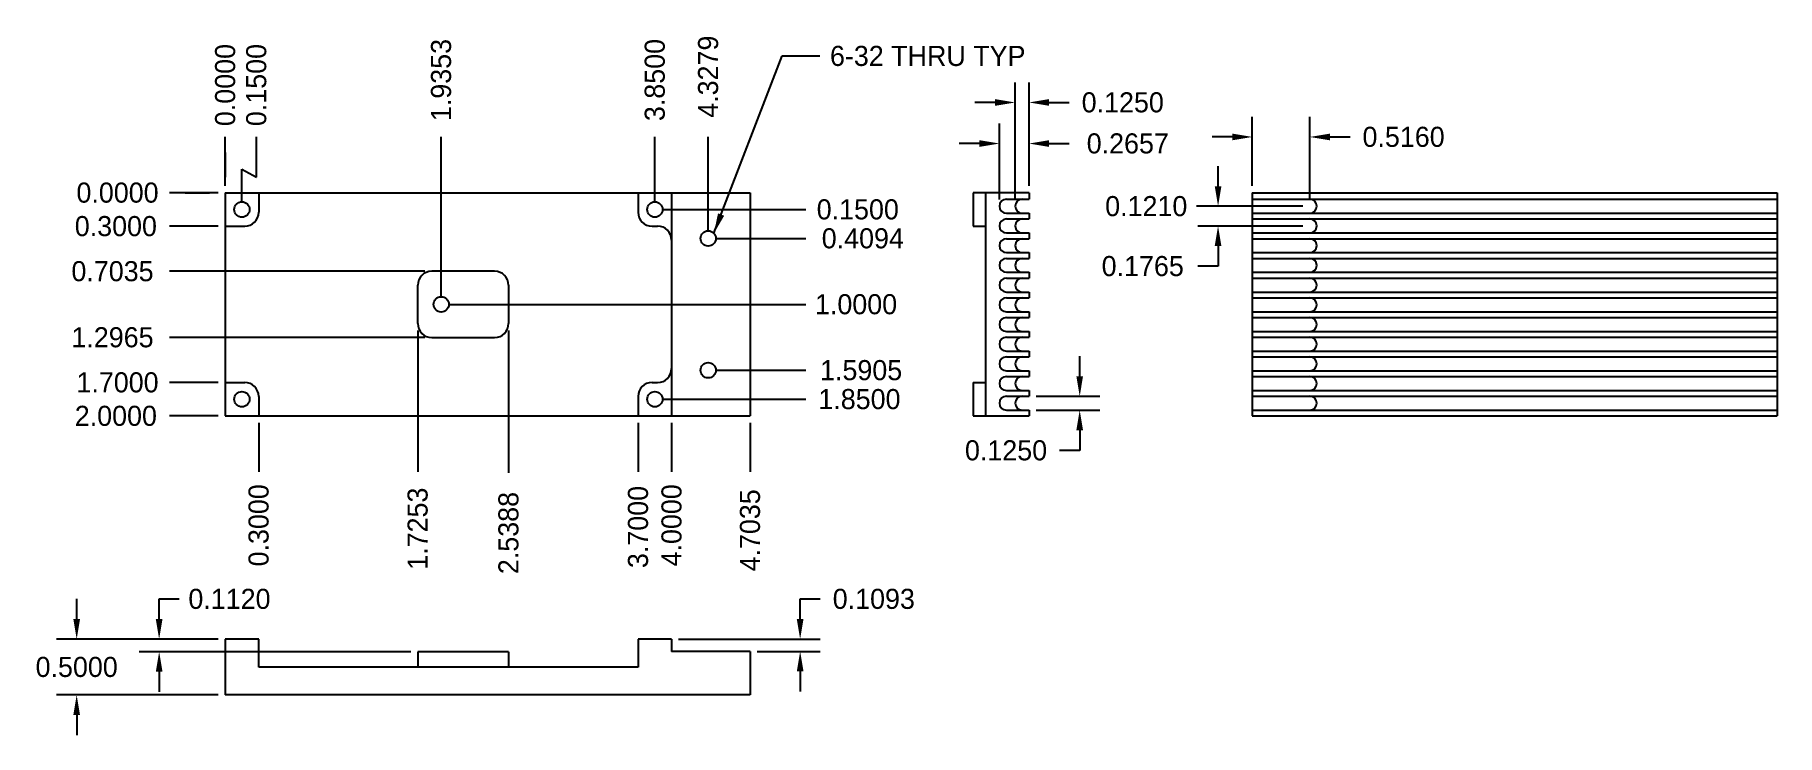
# Model space of a CAD drawing. Header units: inches. Extents: x -1.7 to 13.9, y -4.9 to 1.4.
import ezdxf

# ---------------------------------------------------------------- set-up
doc = ezdxf.new("R2010")
doc.units = ezdxf.units.IN
doc.header["$MEASUREMENT"] = 0
doc.layers.add('HeatSink', color=21, linetype='Continuous')
doc.dimstyles.get("Standard").update_dxf_attribs({"dimtxt": 0.18, "dimasz": 0.18, "dimexe": 0.18, "dimexo": 0.0625, "dimgap": 0.09, "dimtad": 0, "dimtih": 1, "dimtoh": 1, "dimdec": 4, "dimzin": 0, "dimdsep": 46, "dimtxsty": 'Standard', "dimcen": 0.09, "dimadec": 0, "dimazin": 0, "dimtfac": 1, "dimtdec": 4, "dimtofl": 0, "dimtmove": 0, "dimatfit": 3, "dimfxl": 1, "dimtolj": 1, "dimtzin": 0, "dimarcsym": 0})

# ---------------------------------------------------------------- blocks, each defined once
blk = doc.blocks.new('*D82')
at = {"layer": 'Defpoints', "color": 0}
for p in [(0, -4), (-1.331, -4.5), (0, -4.5)]:
    blk.add_point(p, dxfattribs=at)
at = {"layer": 'HeatSink', "color": 0, "lineweight": -2}
for p, q in [((-1.331, -3.82), (-1.331, -3.64)), ((-0.063, -4), (-1.511, -4)), ((-0.063, -4.5), (-1.511, -4.5)), ((-1.331, -4.68), (-1.331, -4.86))]:
    blk.add_line(p, q, dxfattribs=at)
at = {"layer": 'HeatSink', "color": 0}
for points in [[(-1.361, -3.82), (-1.301, -3.82), (-1.331, -4)], [(-1.361, -4.68), (-1.301, -4.68), (-1.331, -4.5)]]:
    blk.add_solid(points, dxfattribs=at)
at = {"layer": 'HeatSink', "color": 0, "insert": (-1.331, -4.25), "char_height": 0.18, "attachment_point": 5}
blk.add_mtext('\\A1;0.5000', dxfattribs=at)
blk = doc.blocks.new('*D85')
at = {"layer": 'Defpoints', "color": 0}
for p in [(0, 0.5), (0, 0), (0, 0)]:
    blk.add_point(p, dxfattribs=at)
at = {"layer": 'HeatSink', "color": 0, "lineweight": -2}
for p, q in [((0, 0.14), (0, 0.5)), ((0, 0.0625), (0, 0.36)), ((0, 0.36), (0, 0.14))]:
    blk.add_line(p, q, dxfattribs=at)
at = {"layer": 'HeatSink', "color": 0, "insert": (0, 0.965), "char_height": 0.18, "attachment_point": 5, "rotation": 90}
blk.add_mtext('\\A1;0.0000', dxfattribs=at)
blk = doc.blocks.new('*D86')
at = {"layer": 'Defpoints', "color": 0}
for p in [(0, 0), (-0.5, 0), (0, 0)]:
    blk.add_point(p, dxfattribs=at)
at = {"layer": 'HeatSink', "color": 0, "lineweight": -2}
for p, q in [((-0.14, 0), (-0.5, 0)), ((-0.0625, 0), (-0.36, 0)), ((-0.36, 0), (-0.14, 0))]:
    blk.add_line(p, q, dxfattribs=at)
at = {"layer": 'HeatSink', "color": 0, "insert": (-0.965, 0), "char_height": 0.18, "attachment_point": 5}
blk.add_mtext('\\A1;0.0000', dxfattribs=at)
blk = doc.blocks.new('*D87')
at = {"layer": 'Defpoints', "color": 0}
for p in [(0.279, 0.5), (0, 0), (0.15, -0.15)]:
    blk.add_point(p, dxfattribs=at)
at = {"layer": 'HeatSink', "color": 0, "lineweight": -2}
for p, q in [((0.279, 0.14), (0.279, 0.5)), ((0.15, -0.088), (0.15, 0.21)), ((0.15, 0.21), (0.279, 0.14))]:
    blk.add_line(p, q, dxfattribs=at)
at = {"layer": 'HeatSink', "color": 0, "insert": (0.279, 0.965), "char_height": 0.18, "attachment_point": 5, "rotation": 90}
blk.add_mtext('\\A1;0.1500', dxfattribs=at)
blk = doc.blocks.new('*D88')
at = {"layer": 'Defpoints', "color": 0}
for p in [(1.935, 0.5), (0, 0), (1.935, -1)]:
    blk.add_point(p, dxfattribs=at)
at = {"layer": 'HeatSink', "color": 0, "lineweight": -2}
blk.add_line((1.935, -0.938), (1.935, 0.5), dxfattribs=at)
at = {"layer": 'HeatSink', "color": 0, "insert": (1.935, 1.01), "char_height": 0.18, "attachment_point": 5, "rotation": 90}
blk.add_mtext('\\A1;1.9353', dxfattribs=at)
blk = doc.blocks.new('*D89')
at = {"layer": 'Defpoints', "color": 0}
for p in [(3.85, 0.5), (0, 0), (3.85, -0.15)]:
    blk.add_point(p, dxfattribs=at)
at = {"layer": 'HeatSink', "color": 0, "lineweight": -2}
blk.add_line((3.85, -0.0875), (3.85, 0.5), dxfattribs=at)
at = {"layer": 'HeatSink', "color": 0, "insert": (3.85, 1.01), "char_height": 0.18, "attachment_point": 5, "rotation": 90}
blk.add_mtext('\\A1;3.8500', dxfattribs=at)
blk = doc.blocks.new('*D90')
at = {"layer": 'Defpoints', "color": 0}
for p in [(4.32787, 0.5), (0, 0), (4.32787, -0.409445)]:
    blk.add_point(p, dxfattribs=at)
at = {"layer": 'HeatSink', "color": 0, "lineweight": -2}
blk.add_line((4.32787, -0.346945), (4.32787, 0.5), dxfattribs=at)
at = {"layer": 'HeatSink', "color": 0, "insert": (4.32787, 1.04), "char_height": 0.18, "attachment_point": 5, "rotation": 90}
blk.add_mtext('\\A1;4.3279', dxfattribs=at)
blk = doc.blocks.new('*D91')
at = {"layer": 'Defpoints', "color": 0}
for p in [(0, 0), (3.85, -0.15), (5.20346, -0.15)]:
    blk.add_point(p, dxfattribs=at)
at = {"layer": 'HeatSink', "color": 0, "lineweight": -2}
blk.add_line((3.9125, -0.15), (5.20346, -0.15), dxfattribs=at)
at = {"layer": 'HeatSink', "color": 0, "insert": (5.66846, -0.15), "char_height": 0.18, "attachment_point": 5}
blk.add_mtext('\\A1;0.1500', dxfattribs=at)
blk = doc.blocks.new('*D92')
at = {"layer": 'Defpoints', "color": 0}
for p in [(0, 0), (4.32787, -0.409445), (5.20346, -0.409445)]:
    blk.add_point(p, dxfattribs=at)
at = {"layer": 'HeatSink', "color": 0, "lineweight": -2}
blk.add_line((4.39037, -0.409445), (5.20346, -0.409445), dxfattribs=at)
at = {"layer": 'HeatSink', "color": 0, "insert": (5.71346, -0.409445), "char_height": 0.18, "attachment_point": 5}
blk.add_mtext('\\A1;0.4094', dxfattribs=at)
blk = doc.blocks.new('*D93')
at = {"layer": 'Defpoints', "color": 0}
for p in [(0, 0), (1.935, -1), (5.203, -1)]:
    blk.add_point(p, dxfattribs=at)
at = {"layer": 'HeatSink', "color": 0, "lineweight": -2}
blk.add_line((1.998, -1), (5.203, -1), dxfattribs=at)
at = {"layer": 'HeatSink', "color": 0, "insert": (5.653, -1), "char_height": 0.18, "attachment_point": 5}
blk.add_mtext('\\A1;1.0000', dxfattribs=at)
blk = doc.blocks.new('*D94')
at = {"layer": 'Defpoints', "color": 0}
for p in [(0, 0), (4.32787, -1.590547), (5.20346, -1.590547)]:
    blk.add_point(p, dxfattribs=at)
at = {"layer": 'HeatSink', "color": 0, "lineweight": -2}
blk.add_line((4.39037, -1.590547), (5.20346, -1.590547), dxfattribs=at)
at = {"layer": 'HeatSink', "color": 0, "insert": (5.69846, -1.590547), "char_height": 0.18, "attachment_point": 5}
blk.add_mtext('\\A1;1.5905', dxfattribs=at)
blk = doc.blocks.new('*D95')
at = {"layer": 'Defpoints', "color": 0}
for p in [(0, 0), (3.85, -1.85), (5.20346, -1.85)]:
    blk.add_point(p, dxfattribs=at)
at = {"layer": 'HeatSink', "color": 0, "lineweight": -2}
blk.add_line((3.9125, -1.85), (5.20346, -1.85), dxfattribs=at)
at = {"layer": 'HeatSink', "color": 0, "insert": (5.68346, -1.85), "char_height": 0.18, "attachment_point": 5}
blk.add_mtext('\\A1;1.8500', dxfattribs=at)
blk = doc.blocks.new('*D97')
at = {"layer": 'Defpoints', "color": 0}
for p in [(4, -4), (5.152, -4), (4.703, -4.109)]:
    blk.add_point(p, dxfattribs=at)
at = {"layer": 'HeatSink', "color": 0, "lineweight": -2}
for p, q in [((5.152, -3.82), (5.152, -3.64)), ((5.152, -3.64), (5.332, -3.64)), ((4.062, -4), (5.332, -4)), ((4.766, -4.109), (5.332, -4.109)), ((5.152, -4.289), (5.152, -4.469))]:
    blk.add_line(p, q, dxfattribs=at)
at = {"layer": 'HeatSink', "color": 0}
for points in [[(5.122, -3.82), (5.182, -3.82), (5.152, -4)], [(5.122, -4.289), (5.182, -4.289), (5.152, -4.109)]]:
    blk.add_solid(points, dxfattribs=at)
at = {"layer": 'HeatSink', "color": 0, "insert": (5.812, -3.64), "char_height": 0.18, "attachment_point": 5}
blk.add_mtext('\\A1;0.1093', dxfattribs=at)
blk = doc.blocks.new('*D98')
at = {"layer": 'Defpoints', "color": 0}
for p in [(-0.592, -4), (0, -4), (1.725, -4.112)]:
    blk.add_point(p, dxfattribs=at)
at = {"layer": 'HeatSink', "color": 0, "lineweight": -2}
for p, q in [((-0.592, -3.82), (-0.592, -3.64)), ((-0.592, -3.64), (-0.412, -3.64)), ((-0.063, -4), (-0.772, -4)), ((1.663, -4.112), (-0.772, -4.112)), ((-0.592, -4.292), (-0.592, -4.472))]:
    blk.add_line(p, q, dxfattribs=at)
at = {"layer": 'HeatSink', "color": 0}
for points in [[(-0.622, -3.82), (-0.562, -3.82), (-0.592, -4)], [(-0.622, -4.292), (-0.562, -4.292), (-0.592, -4.112)]]:
    blk.add_solid(points, dxfattribs=at)
at = {"layer": 'HeatSink', "color": 0, "insert": (0.038, -3.64), "char_height": 0.18, "attachment_point": 5}
blk.add_mtext('\\A1;0.1120', dxfattribs=at)
blk = doc.blocks.new('*D99')
at = {"layer": 'Defpoints', "color": 0}
for p in [(0, 0), (-0.5, -2), (0, -2)]:
    blk.add_point(p, dxfattribs=at)
at = {"layer": 'HeatSink', "color": 0, "lineweight": -2}
blk.add_line((-0.0625, -2), (-0.5, -2), dxfattribs=at)
at = {"layer": 'HeatSink', "color": 0, "insert": (-0.98, -2), "char_height": 0.18, "attachment_point": 5}
blk.add_mtext('\\A1;2.0000', dxfattribs=at)
blk = doc.blocks.new('*D100')
at = {"layer": 'Defpoints', "color": 0}
for p in [(0, 0), (4.70346, -2), (4.70346, -2.5)]:
    blk.add_point(p, dxfattribs=at)
at = {"layer": 'HeatSink', "color": 0, "lineweight": -2}
blk.add_line((4.70346, -2.0625), (4.70346, -2.5), dxfattribs=at)
at = {"layer": 'HeatSink', "color": 0, "insert": (4.70346, -3.025), "char_height": 0.18, "attachment_point": 5, "rotation": 90}
blk.add_mtext('\\A1;4.7035', dxfattribs=at)
blk = doc.blocks.new('*D101')
at = {"layer": 'Defpoints', "color": 0}
for p in [(0, 0), (4, -2), (4, -2.5)]:
    blk.add_point(p, dxfattribs=at)
at = {"layer": 'HeatSink', "color": 0, "lineweight": -2}
blk.add_line((4, -2.0625), (4, -2.5), dxfattribs=at)
at = {"layer": 'HeatSink', "color": 0, "insert": (4, -2.98), "char_height": 0.18, "attachment_point": 5, "rotation": 90}
blk.add_mtext('\\A1;4.0000', dxfattribs=at)
blk = doc.blocks.new('*D102')
at = {"layer": 'Defpoints', "color": 0}
for p in [(0, 0), (3.7, -2), (3.7, -2.5)]:
    blk.add_point(p, dxfattribs=at)
at = {"layer": 'HeatSink', "color": 0, "lineweight": -2}
blk.add_line((3.7, -2.0625), (3.7, -2.5), dxfattribs=at)
at = {"layer": 'HeatSink', "color": 0, "insert": (3.7, -2.995), "char_height": 0.18, "attachment_point": 5, "rotation": 90}
blk.add_mtext('\\A1;3.7000', dxfattribs=at)
blk = doc.blocks.new('*D103')
at = {"layer": 'Defpoints', "color": 0}
for p in [(0, 0), (0.3, -2), (0.3, -2.5)]:
    blk.add_point(p, dxfattribs=at)
at = {"layer": 'HeatSink', "color": 0, "lineweight": -2}
blk.add_line((0.3, -2.0625), (0.3, -2.5), dxfattribs=at)
at = {"layer": 'HeatSink', "color": 0, "insert": (0.3, -2.98), "char_height": 0.18, "attachment_point": 5, "rotation": 90}
blk.add_mtext('\\A1;0.3000', dxfattribs=at)
blk = doc.blocks.new('*D104')
at = {"layer": 'Defpoints', "color": 0}
for p in [(0, 0), (1.725, -1.172), (1.725, -2.5)]:
    blk.add_point(p, dxfattribs=at)
at = {"layer": 'HeatSink', "color": 0, "lineweight": -2}
blk.add_line((1.725, -1.234), (1.725, -2.5), dxfattribs=at)
at = {"layer": 'HeatSink', "color": 0, "insert": (1.725, -3.01), "char_height": 0.18, "attachment_point": 5, "rotation": 90}
blk.add_mtext('\\A1;1.7253', dxfattribs=at)
blk = doc.blocks.new('*D105')
at = {"layer": 'Defpoints', "color": 0}
for p in [(0, 0), (2.539, -1.171), (2.539, -2.509)]:
    blk.add_point(p, dxfattribs=at)
at = {"layer": 'HeatSink', "color": 0, "lineweight": -2}
blk.add_line((2.539, -1.234), (2.539, -2.509), dxfattribs=at)
at = {"layer": 'HeatSink', "color": 0, "insert": (2.539, -3.049), "char_height": 0.18, "attachment_point": 5, "rotation": 90}
blk.add_mtext('\\A1;2.5388', dxfattribs=at)
blk = doc.blocks.new('*D106')
at = {"layer": 'Defpoints', "color": 0}
for p in [(0, 0), (-0.5, -1.296), (1.85, -1.296)]:
    blk.add_point(p, dxfattribs=at)
at = {"layer": 'HeatSink', "color": 0, "lineweight": -2}
blk.add_line((1.788, -1.296), (-0.5, -1.296), dxfattribs=at)
at = {"layer": 'HeatSink', "color": 0, "insert": (-1.01, -1.296), "char_height": 0.18, "attachment_point": 5}
blk.add_mtext('\\A1;1.2965', dxfattribs=at)
blk = doc.blocks.new('*D107')
at = {"layer": 'Defpoints', "color": 0}
for p in [(0, 0), (-0.5, -0.704), (1.85, -0.704)]:
    blk.add_point(p, dxfattribs=at)
at = {"layer": 'HeatSink', "color": 0, "lineweight": -2}
blk.add_line((1.788, -0.704), (-0.5, -0.704), dxfattribs=at)
at = {"layer": 'HeatSink', "color": 0, "insert": (-1.01, -0.704), "char_height": 0.18, "attachment_point": 5}
blk.add_mtext('\\A1;0.7035', dxfattribs=at)
blk = doc.blocks.new('*D108')
at = {"layer": 'Defpoints', "color": 0}
for p in [(0, 0), (-0.5, -1.7), (0, -1.7)]:
    blk.add_point(p, dxfattribs=at)
at = {"layer": 'HeatSink', "color": 0, "lineweight": -2}
blk.add_line((-0.0625, -1.7), (-0.5, -1.7), dxfattribs=at)
at = {"layer": 'HeatSink', "color": 0, "insert": (-0.965, -1.7), "char_height": 0.18, "attachment_point": 5}
blk.add_mtext('\\A1;1.7000', dxfattribs=at)
blk = doc.blocks.new('*D109')
at = {"layer": 'Defpoints', "color": 0}
for p in [(0, 0), (-0.5, -0.3), (0, -0.3)]:
    blk.add_point(p, dxfattribs=at)
at = {"layer": 'HeatSink', "color": 0, "lineweight": -2}
blk.add_line((-0.0625, -0.3), (-0.5, -0.3), dxfattribs=at)
at = {"layer": 'HeatSink', "color": 0, "insert": (-0.98, -0.3), "char_height": 0.18, "attachment_point": 5}
blk.add_mtext('\\A1;0.3000', dxfattribs=at)
blk = doc.blocks.new('*D110')
at = {"layer": 'Defpoints', "color": 0}
for p in [(0, 0), (8.70346, -0.121), (9.71946, -0.121)]:
    blk.add_point(p, dxfattribs=at)
at = {"layer": 'HeatSink', "color": 0, "lineweight": -2}
blk.add_line((9.65696, -0.121), (8.70346, -0.121), dxfattribs=at)
at = {"layer": 'HeatSink', "color": 0, "insert": (8.25346, -0.121), "char_height": 0.18, "attachment_point": 5}
blk.add_mtext('\\A1;0.1210', dxfattribs=at)
blk = doc.blocks.new('*D111')
at = {"layer": 'Defpoints', "color": 0}
for p in [(9.719, -0.121), (8.897, -0.298), (9.719, -0.298)]:
    blk.add_point(p, dxfattribs=at)
at = {"layer": 'HeatSink', "color": 0, "lineweight": -2}
for p, q in [((8.897, 0.059), (8.897, 0.239)), ((9.657, -0.121), (8.717, -0.121)), ((9.657, -0.298), (8.717, -0.298)), ((8.897, -0.478), (8.897, -0.658)), ((8.897, -0.658), (8.717, -0.658))]:
    blk.add_line(p, q, dxfattribs=at)
at = {"layer": 'HeatSink', "color": 0}
for points in [[(8.867, 0.059), (8.927, 0.059), (8.897, -0.121)], [(8.867, -0.478), (8.927, -0.478), (8.897, -0.298)]]:
    blk.add_solid(points, dxfattribs=at)
at = {"layer": 'HeatSink', "color": 0, "insert": (8.222, -0.658), "char_height": 0.18, "attachment_point": 5}
blk.add_mtext('\\A1;0.1765', dxfattribs=at)
blk = doc.blocks.new('*D112')
at = {"layer": 'Defpoints', "color": 0}
for p in [(9.71946, 0.5), (9.20346, 0), (9.71946, -0.121)]:
    blk.add_point(p, dxfattribs=at)
at = {"layer": 'HeatSink', "color": 0, "lineweight": -2}
for p, q in [((9.20346, 0.0625), (9.20346, 0.68)), ((9.71946, -0.0585), (9.71946, 0.68)), ((9.02346, 0.5), (8.84346, 0.5)), ((9.89946, 0.5), (10.07946, 0.5))]:
    blk.add_line(p, q, dxfattribs=at)
at = {"layer": 'HeatSink', "color": 0}
for points in [[(9.02346, 0.53), (9.02346, 0.47), (9.20346, 0.5)], [(9.89946, 0.53), (9.89946, 0.47), (9.71946, 0.5)]]:
    blk.add_solid(points, dxfattribs=at)
at = {"layer": 'HeatSink', "color": 0, "insert": (10.55946, 0.5), "char_height": 0.18, "attachment_point": 5}
blk.add_mtext('\\A1;0.5160', dxfattribs=at)
blk = doc.blocks.new('*D113')
at = {"layer": 'Defpoints', "color": 0}
for p in [(7.203, -1.824), (7.203, -1.949), (7.657, -1.949)]:
    blk.add_point(p, dxfattribs=at)
at = {"layer": 'HeatSink', "color": 0, "lineweight": -2}
for p, q in [((7.657, -1.644), (7.657, -1.464)), ((7.266, -1.824), (7.837, -1.824)), ((7.266, -1.949), (7.837, -1.949)), ((7.657, -2.129), (7.657, -2.309)), ((7.657, -2.309), (7.477, -2.309))]:
    blk.add_line(p, q, dxfattribs=at)
at = {"layer": 'HeatSink', "color": 0}
for points in [[(7.627, -1.644), (7.687, -1.644), (7.657, -1.824)], [(7.627, -2.129), (7.687, -2.129), (7.657, -1.949)]]:
    blk.add_solid(points, dxfattribs=at)
at = {"layer": 'HeatSink', "color": 0, "insert": (6.997, -2.309), "char_height": 0.18, "attachment_point": 5}
blk.add_mtext('\\A1;0.1250', dxfattribs=at)
blk = doc.blocks.new('*D116')
at = {"layer": 'Defpoints', "color": 0}
for p in [(7.203, 0.441), (6.938, -0.121), (7.203, 0)]:
    blk.add_point(p, dxfattribs=at)
at = {"layer": 'HeatSink', "color": 0, "lineweight": -2}
for p, q in [((6.938, -0.059), (6.938, 0.621)), ((7.203, 0.062), (7.203, 0.621)), ((6.758, 0.441), (6.578, 0.441)), ((7.383, 0.441), (7.563, 0.441))]:
    blk.add_line(p, q, dxfattribs=at)
at = {"layer": 'HeatSink', "color": 0}
for points in [[(6.758, 0.471), (6.758, 0.411), (6.938, 0.441)], [(7.383, 0.471), (7.383, 0.411), (7.203, 0.441)]]:
    blk.add_solid(points, dxfattribs=at)
at = {"layer": 'HeatSink', "color": 0, "insert": (8.088, 0.441), "char_height": 0.18, "attachment_point": 5}
blk.add_mtext('\\A1;0.2657', dxfattribs=at)
blk = doc.blocks.new('*D117')
at = {"layer": 'Defpoints', "color": 0}
for p in [(7.203, 0.809), (7.078, -0.121), (7.203, 0)]:
    blk.add_point(p, dxfattribs=at)
at = {"layer": 'HeatSink', "color": 0, "lineweight": -2}
for p, q in [((7.078, -0.059), (7.078, 0.989)), ((7.203, 0.062), (7.203, 0.989)), ((6.898, 0.809), (6.718, 0.809)), ((7.383, 0.809), (7.563, 0.809))]:
    blk.add_line(p, q, dxfattribs=at)
at = {"layer": 'HeatSink', "color": 0}
for points in [[(6.898, 0.839), (6.898, 0.779), (7.078, 0.809)], [(7.383, 0.839), (7.383, 0.779), (7.203, 0.809)]]:
    blk.add_solid(points, dxfattribs=at)
at = {"layer": 'HeatSink', "color": 0, "insert": (8.043, 0.809), "char_height": 0.18, "attachment_point": 5}
blk.add_mtext('\\A1;0.1250', dxfattribs=at)

msp = doc.modelspace()

# ---------------------------------------------------------------- linework, layer by layer
at = {"layer": 'HeatSink'}
for p, q in [((0, 0), (0, -2)), ((0, 0), (4.70346, 0)), ((0.3, 0), (0.3, -0.175)), ((3.7, 0), (3.7, -0.175)), ((4, 0), (4, -2)), ((4.70346, 0), (4.70346, -2)), ((6.70346, 0), (6.70346, -0.3)), ((7.20346, 0), (6.70346, 0)), ((6.81276, 0), (6.81276, -2)), ((7.00026, -0.0585), (7.20346, -0.0585)), ((7.20346, 0), (7.20346, -0.0585)), ((9.20346, 0), (9.20346, -2)), ((9.20346, 0), (13.90692, 0)), ((9.20346, -0.0585), (13.90692, -0.0585)), ((13.90692, 0), (13.90692, -2)), ((0, -0.3), (0.175, -0.3)), ((3.825, -0.3), (3.875, -0.3)), ((6.70346, -0.3), (6.81276, -0.3)), ((7.00026, -0.1835), (7.20346, -0.1835)), ((7.00026, -0.235), (7.20346, -0.235)), ((7.20346, -0.1835), (7.20346, -0.235)), ((9.20346, -0.1835), (13.90692, -0.1835)), ((9.20346, -0.235), (13.90692, -0.235)), ((7.00026, -0.36), (7.20346, -0.36)), ((7.00026, -0.4115), (7.20346, -0.4115)), ((7.20346, -0.36), (7.20346, -0.4115)), ((9.20346, -0.36), (13.90692, -0.36)), ((9.20346, -0.4115), (13.90692, -0.4115)), ((7.00026, -0.5365), (7.20346, -0.5365)), ((7.00026, -0.588), (7.20346, -0.588)), ((7.20346, -0.5365), (7.20346, -0.588)), ((9.20346, -0.5365), (13.90692, -0.5365)), ((9.20346, -0.588), (13.90692, -0.588)), ((2.41383, -0.7035), (1.85033, -0.7035)), ((7.00026, -0.713), (7.20346, -0.713)), ((7.00026, -0.7645), (7.20346, -0.7645)), ((7.20346, -0.713), (7.20346, -0.7645)), ((9.20346, -0.713), (13.90692, -0.713)), ((9.20346, -0.7645), (13.90692, -0.7645)), ((1.72533, -1.1715), (1.72533, -0.8285)), ((2.53883, -0.8285), (2.53883, -1.1715)), ((7.00026, -0.8895), (7.20346, -0.8895)), ((7.20346, -0.8895), (7.20346, -0.941)), ((9.20346, -0.8895), (13.90692, -0.8895)), ((7.00026, -0.941), (7.20346, -0.941)), ((7.00026, -1.066), (7.20346, -1.066)), ((7.20346, -1.066), (7.20346, -1.1175)), ((9.20346, -0.941), (13.90692, -0.941)), ((9.20346, -1.066), (13.90692, -1.066)), ((7.00026, -1.1175), (7.20346, -1.1175)), ((7.00026, -1.2425), (7.20346, -1.2425)), ((7.20346, -1.2425), (7.20346, -1.294)), ((9.20346, -1.1175), (13.90692, -1.1175)), ((9.20346, -1.2425), (13.90692, -1.2425)), ((1.85033, -1.2965), (2.41383, -1.2965)), ((7.00026, -1.294), (7.20346, -1.294)), ((9.20346, -1.294), (13.90692, -1.294)), ((7.00026, -1.419), (7.20346, -1.419)), ((7.00026, -1.4705), (7.20346, -1.4705)), ((7.20346, -1.419), (7.20346, -1.4705)), ((9.20346, -1.419), (13.90692, -1.419)), ((9.20346, -1.4705), (13.90692, -1.4705)), ((0, -1.7), (0.175, -1.7)), ((3.825, -1.7), (3.875, -1.7)), ((6.70346, -1.7), (6.81276, -1.7)), ((6.70346, -1.7), (6.70346, -2)), ((7.00026, -1.5955), (7.20346, -1.5955)), ((7.00026, -1.647), (7.20346, -1.647)), ((7.20346, -1.5955), (7.20346, -1.647)), ((9.20346, -1.5955), (13.90692, -1.5955)), ((9.20346, -1.647), (13.90692, -1.647)), ((0.3, -1.825), (0.3, -2)), ((3.7, -1.825), (3.7, -2)), ((7.00026, -1.772), (7.20346, -1.772)), ((7.00026, -1.8235), (7.20346, -1.8235)), ((7.20346, -1.772), (7.20346, -1.8235)), ((9.20346, -1.772), (13.90692, -1.772)), ((9.20346, -1.8235), (13.90692, -1.8235)), ((0, -2), (4.70346, -2)), ((6.70346, -2), (7.20346, -2)), ((7.00026, -1.9485), (7.20346, -1.9485)), ((7.20346, -1.9485), (7.20346, -2)), ((9.20346, -1.9485), (13.90692, -1.9485)), ((9.20346, -2), (13.90692, -2)), ((0, -4), (0, -4.5)), ((0.3, -4), (0, -4)), ((0.3, -4.25), (0.3, -4)), ((3.7, -4), (3.7, -4.25)), ((4, -4), (3.7, -4)), ((4, -4), (4, -4.10925)), ((1.72533, -4.112), (1.72533, -4.25)), ((2.53883, -4.112), (1.72533, -4.112)), ((2.53883, -4.112), (2.53883, -4.25)), ((4.70346, -4.10925), (4, -4.10925)), ((4.70346, -4.10925), (4.70346, -4.5)), ((3.7, -4.25), (0.3, -4.25)), ((4.70346, -4.5), (0, -4.5))]:
    msp.add_line(p, q, dxfattribs=at)
for centre in [(0.15, -0.15), (3.85, -0.15), (4.32787, -0.40945), (1.93533, -1), (4.32787, -1.59055), (0.15, -1.85), (3.85, -1.85)]:
    msp.add_circle(centre, 0.06875, dxfattribs=at)
for centre, radius, start, end in [((7.00026, -0.121), 0.0625, 90, 270), ((7.14096, -0.121), 0.0625, 90, 270), ((9.71946, -0.121), 0.0625, 270, 90), ((0.175, -0.175), 0.125, 270, 0), ((3.825, -0.175), 0.125, 180, 270), ((3.875, -0.425), 0.125, 0, 90), ((7.00026, -0.2975), 0.0625, 90, 270), ((7.14096, -0.2975), 0.0625, 90, 270), ((9.71946, -0.2975), 0.0625, 270, 90), ((7.00026, -0.474), 0.0625, 90, 270), ((7.14096, -0.474), 0.0625, 90, 270), ((9.71946, -0.474), 0.0625, 270, 90), ((7.00026, -0.6505), 0.0625, 90, 270), ((7.14096, -0.6505), 0.0625, 90, 270), ((9.71946, -0.6505), 0.0625, 270, 90), ((1.85033, -0.8285), 0.125, 90, 180), ((2.41383, -0.8285), 0.125, 0, 90), ((7.00026, -0.827), 0.0625, 90, 270), ((7.14096, -0.827), 0.0625, 90, 270), ((9.71946, -0.827), 0.0625, 270, 90), ((7.00026, -1.0035), 0.0625, 90, 270), ((7.14096, -1.0035), 0.0625, 90, 270), ((9.71946, -1.0035), 0.0625, 270, 90), ((1.85033, -1.1715), 0.125, 180, 270), ((2.41383, -1.1715), 0.125, 270, 0), ((7.00026, -1.18), 0.0625, 90, 270), ((7.14096, -1.18), 0.0625, 90, 270), ((9.71946, -1.18), 0.0625, 270, 90), ((7.00026, -1.3565), 0.0625, 90, 270), ((7.14096, -1.3565), 0.0625, 90, 270), ((9.71946, -1.3565), 0.0625, 270, 90), ((7.00026, -1.533), 0.0625, 90, 270), ((7.14096, -1.533), 0.0625, 90, 270), ((9.71946, -1.533), 0.0625, 270, 90), ((0.175, -1.825), 0.125, 0, 90), ((3.825, -1.825), 0.125, 90, 180), ((3.875, -1.575), 0.125, 270, 0), ((7.00026, -1.7095), 0.0625, 90, 270), ((7.14096, -1.7095), 0.0625, 90, 270), ((9.71946, -1.7095), 0.0625, 270, 90), ((7.00026, -1.886), 0.0625, 90, 270), ((7.14096, -1.886), 0.0625, 90, 270), ((9.71946, -1.886), 0.0625, 270, 90)]:
    msp.add_arc(centre, radius, start, end, dxfattribs=at)

# ---------------------------------------------------------------- texts
at = {"layer": 'HeatSink', "color": 7, "insert": (5.41934, 1.31616), "char_height": 0.18, "attachment_point": 1}
msp.add_mtext('\\A1;6-32 THRU TYP', dxfattribs=at)

# ---------------------------------------------------------------- dimensions: what is measured, and where the dimension line sits
at = {"layer": 'HeatSink', "color": 7}
for feature_location, offset, dtype, picture, middle in [((4.32787, -0.40945), (0, 0.90945), 1, '*D90', (4.32787, 1.04)), ((0, 0), (0, 0.5), 1, '*D85', (0, 0.965)), ((1.93533, -1), (0, 1.5), 1, '*D88', (1.93533, 1.01)), ((3.85, -0.15), (0, 0.65), 1, '*D89', (3.85, 1.01)), ((0.15, -0.15), (0.12879, 0.65), 1, '*D87', (0.27879, 0.965)), ((1.85033, -1.2965), (-2.35033, 0), 0, '*D106', (-1.01, -1.2965)), ((1.85033, -0.7035), (-2.35033, 0), 0, '*D107', (-1.01, -0.7035)), ((0, -2), (-0.5, 0), 0, '*D99', (-0.98, -2)), ((0, -0.3), (-0.5, 0), 0, '*D109', (-0.98, -0.3)), ((0, 0), (-0.5, 0), 0, '*D86', (-0.965, 0)), ((0, -1.7), (-0.5, 0), 0, '*D108', (-0.965, -1.7)), ((3.85, -0.15), (1.35346, 0), 0, '*D91', (5.66846, -0.15)), ((4.32787, -0.409445), (0.87559, 0), 0, '*D92', (5.71346, -0.409445)), ((1.93533, -1), (3.26813, 0), 0, '*D93', (5.65346, -1)), ((4.32787, -1.590547), (0.87559, 0), 0, '*D94', (5.69846, -1.590547)), ((3.85, -1.85), (1.35346, 0), 0, '*D95', (5.68346, -1.85)), ((4.70346, -2), (0, -0.5), 1, '*D100', (4.70346, -3.025)), ((4, -2), (0, -0.5), 1, '*D101', (4, -2.98)), ((3.7, -2), (0, -0.5), 1, '*D102', (3.7, -2.995)), ((0.3, -2), (0, -0.5), 1, '*D103', (0.3, -2.98)), ((1.72533, -1.1715), (0, -1.3285), 1, '*D104', (1.72533, -3.01)), ((2.53883, -1.1715), (0, -1.33723), 1, '*D105', (2.53883, -3.04873)), ((9.71946, -0.121), (-1.016, 0), 0, '*D110', (8.25346, -0.121))]:
    dim = msp.add_ordinate_dim(feature_location=feature_location, offset=offset, dtype=dtype, origin=(0, 0), dimstyle='Standard', dxfattribs=at)
    dim.commit()
    dim.dimension.update_dxf_attribs({"geometry": picture, "text_midpoint": middle})
for base, p1, p2, picture, middle in [((7.20346, 0.80868), (7.07846, -0.121), (7.20346, 0), '*D117', (8.04346, 0.80868)), ((9.71946, 0.5), (9.20346, 0), (9.71946, -0.121), '*D112', (10.55946, 0.5)), ((7.20346, 0.44081), (6.93776, -0.121), (7.20346, 0), '*D116', (8.08846, 0.44081))]:
    dim = msp.add_linear_dim(base=base, p1=p1, p2=p2, dimstyle='Standard', dxfattribs=at)
    dim.commit()
    dim.dimension.update_dxf_attribs({"geometry": picture, "text_midpoint": middle})
for base, p1, p2, picture, middle in [((8.89683, -0.2975), (9.71946, -0.121), (9.71946, -0.2975), '*D111', (8.22183, -0.6575)), ((7.65719, -1.9485), (7.20346, -1.8235), (7.20346, -1.9485), '*D113', (6.99719, -2.3085)), ((-0.59178, -4), (1.72533, -4.112), (0, -4), '*D98', (0.03822, -3.64))]:
    dim = msp.add_linear_dim(base=base, p1=p1, p2=p2, angle=90, dimstyle='Standard', dxfattribs=at)
    dim.commit()
    dim.dimension.update_dxf_attribs({"geometry": picture, "text_midpoint": middle})
for base, p1, p2, picture, middle in [((5.152071, -4), (4.70346, -4.109252), (4, -4), '*D97', (5.812071, -3.64)), ((-1.33106, -4.5), (0, -4), (0, -4.5), '*D82', (-1.33106, -4.25))]:
    dim = msp.add_linear_dim(base=base, p1=p1, p2=p2, angle=90, dimstyle='Standard', dxfattribs=at)
    dim.commit()
    dim.dimension.update_dxf_attribs({"geometry": picture, "text_midpoint": middle, "dimtype": 160})

# ---------------------------------------------------------------- leaders
at = {"layer": 'HeatSink', "color": 7, "annotation_type": 0, "has_hookline": 1, "hookline_direction": 1, "text_width": 2.28}
msp.add_leader([(4.37905, -0.36354), (4.9897, 1.22616), (5.32934, 1.22616)], dimstyle='Standard', override={"dimgap": 0.09, "dimtad": 0}, dxfattribs=at)

doc.saveas('drawing.dxf')
